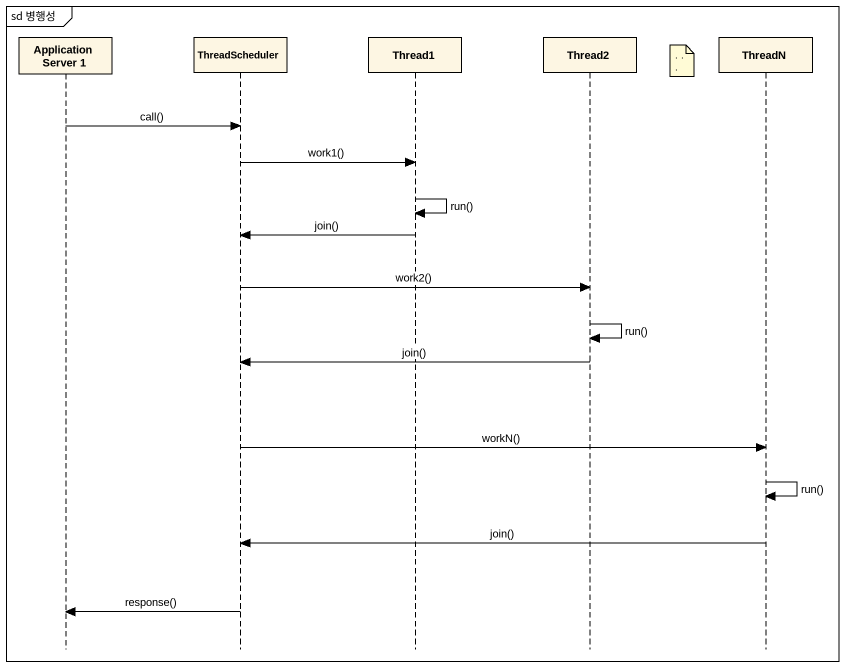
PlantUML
@startuml
mainframe sd 병행성
hide footbox
participant "Application Server 1" as Application_Server_1
participant ThreadScheduler
participant Thread1
participant Thread2
participant ThreadN

note left of ThreadN : . . .
Application_Server_1 -> ThreadScheduler : call()
ThreadScheduler -> Thread1 : work1()
Thread1 -> Thread1 : run()
Thread1 -> ThreadScheduler : join()
ThreadScheduler -> Thread2 : work2()
Thread2 -> Thread2 : run()
Thread2 -> ThreadScheduler : join()
ThreadScheduler -> ThreadN : workN()
ThreadN -> ThreadN : run()
ThreadN -> ThreadScheduler : join()
ThreadScheduler -> Application_Server_1 : response()
@enduml
